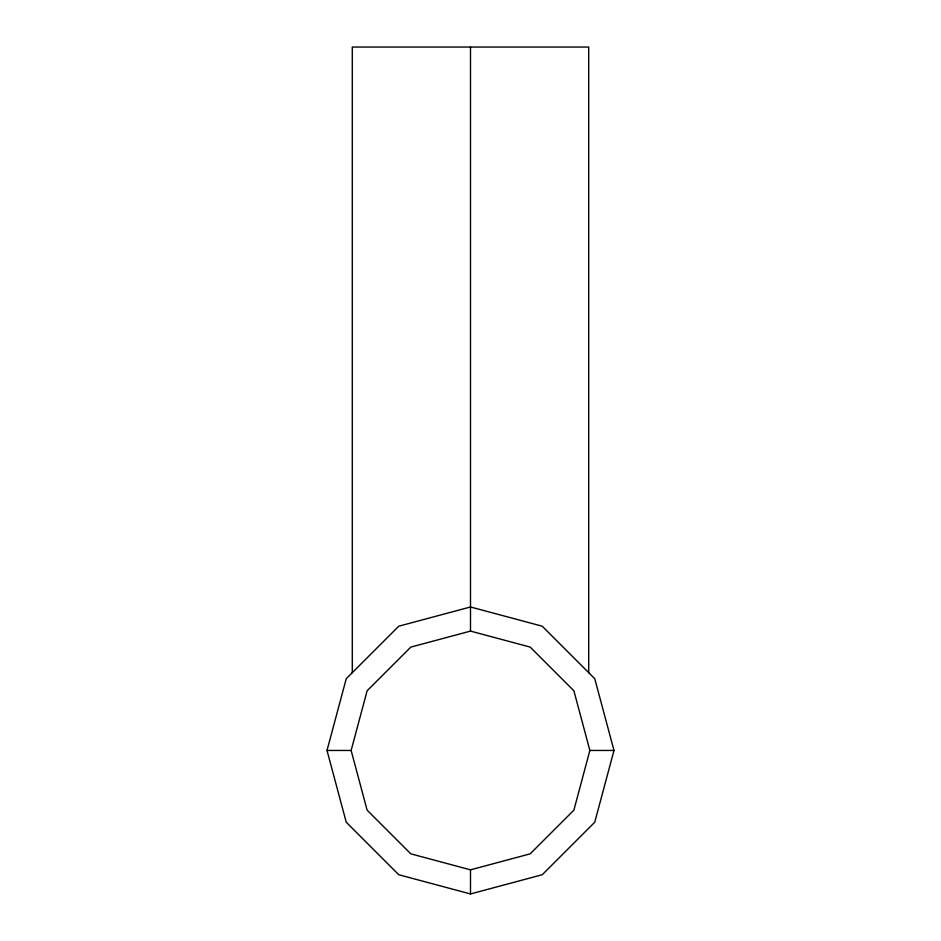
<?xml version="1.0" encoding="UTF-8"?>
<svg xmlns="http://www.w3.org/2000/svg" width="941" height="941" viewBox="0 0 941 941"><rect width="100%" height="100%" fill="white"/><g stroke="black" fill="none" stroke-linecap="round" stroke-linejoin="round"><path stroke-width="1.41" d="M327.009 750.459L346.241 678.72L398.761 626.2L470.5 606.98L542.239 626.2L594.759 678.72L613.991 750.459L594.759 822.211L542.239 874.73L470.5 893.95L398.761 874.73L346.241 822.211L327.009 750.459L351.134 750.459L367.119 690.776L410.817 647.09L470.5 631.093L530.183 647.09L573.881 690.776L589.866 750.459L573.881 810.154L530.183 853.84L470.5 869.837L410.817 853.84L367.119 810.154L351.134 750.459M589.866 750.459L613.991 750.459M588.713 672.674L588.713 47.05L352.287 47.05L352.287 672.674M470.5 47.05L470.5 631.093M470.5 869.837L470.5 893.95"/></g></svg>
